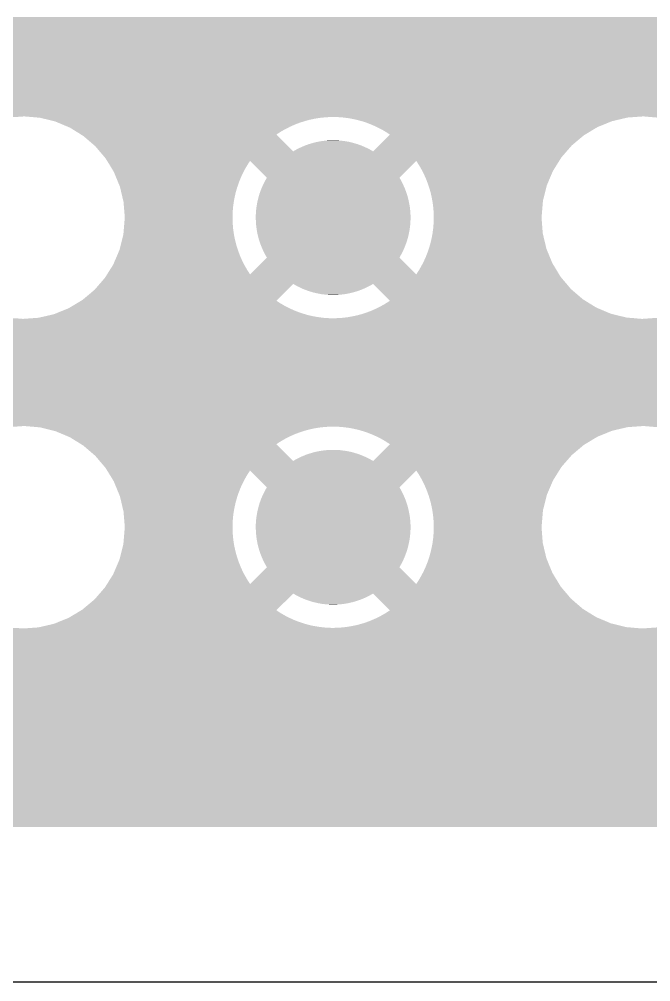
# Model space of a CAD drawing. Extents: x 295 to 953, y 10 to 290.
# Drawn here: x 723.48 to 736.95, y 71 to 91.53 of the extents above; entities that cross this region are included whole.
import ezdxf

# ---------------------------------------------------------------- set-up
doc = ezdxf.new("R2010")
doc.units = 0
doc.header["$LTSCALE"] = 5
doc.header["$MEASUREMENT"] = 0
doc.layers.add('GND1', color=7, linetype='CONTINUOUS')

msp = doc.modelspace()

# ---------------------------------------------------------------- linework, layer by layer
at = {"layer": 'GND1'}
msp.add_line((529.277, 71), (763.276, 71), dxfattribs=at)
for points in [[(524.78, 91.485), (524.78, 91.575), (756.065, 91.485), (756.076, 91.575)], [(524.78, 91.395), (524.78, 91.485), (756.059, 91.395), (756.065, 91.485)], [(524.78, 91.304), (524.78, 91.395), (756.059, 91.304), (756.059, 91.395)], [(524.78, 91.214), (524.78, 91.304), (756.063, 91.214), (756.059, 91.304)], [(524.78, 91.123), (524.78, 91.214), (756.073, 91.123), (756.063, 91.214)], [(524.78, 91.034), (524.78, 91.123), (756.089, 91.034), (756.073, 91.123)], [(524.78, 90.945), (524.78, 91.034), (756.109, 90.945), (756.089, 91.034)], [(524.78, 90.858), (524.78, 90.945), (756.135, 90.858), (756.109, 90.945)], [(524.78, 90.773), (524.78, 90.858), (756.165, 90.773), (756.135, 90.858)], [(524.78, 90.689), (524.78, 90.773), (756.201, 90.689), (756.165, 90.773)], [(524.78, 90.608), (524.78, 90.689), (756.241, 90.608), (756.201, 90.689)], [(524.78, 90.529), (524.78, 90.608), (756.286, 90.529), (756.241, 90.608)], [(524.78, 90.453), (524.78, 90.529), (756.335, 90.453), (756.286, 90.529)], [(524.78, 90.438), (524.78, 90.453), (756.346, 90.438), (756.335, 90.453)], [(524.78, 90.35), (524.78, 90.438), (759.974, 90.35), (759.974, 90.438)], [(524.78, 90.198), (524.78, 90.35), (756.843, 90.198), (756.996, 90.35)], [(641.571, 90.169), (641.235, 90.198), (756.815, 90.169), (756.843, 90.198)], [(641.899, 90.089), (641.571, 90.169), (756.734, 90.089), (756.815, 90.169)], [(641.945, 90.069), (641.899, 90.089), (756.715, 90.069), (756.734, 90.089)], [(642.065, 90.019), (641.945, 90.069), (756.79, 90.019), (756.715, 90.069)], [(642.174, 89.973), (642.065, 90.019), (756.868, 89.973), (756.79, 90.019)], [(642.21, 89.958), (642.174, 89.973), (756.898, 89.958), (756.868, 89.973)], [(642.252, 89.932), (642.21, 89.958), (756.949, 89.932), (756.898, 89.958)], [(642.311, 89.895), (642.252, 89.932), (757.032, 89.895), (756.949, 89.932)], [(642.362, 89.864), (642.311, 89.895), (757.117, 89.864), (757.032, 89.895)], [(642.405, 89.837), (642.362, 89.864), (757.204, 89.837), (757.117, 89.864)], [(642.44, 89.816), (642.405, 89.837), (757.292, 89.816), (757.204, 89.837)], [(642.466, 89.8), (642.44, 89.816), (757.382, 89.8), (757.292, 89.816)], [(642.484, 89.789), (642.466, 89.8), (757.472, 89.789), (757.382, 89.8)], [(642.494, 89.783), (642.484, 89.789), (757.562, 89.783), (757.472, 89.789)], [(642.495, 89.782), (642.494, 89.783), (757.653, 89.782), (757.562, 89.783)], [(642.497, 89.781), (642.495, 89.782), (759.974, 89.781), (759.974, 89.782)], [(642.711, 89.596), (642.497, 89.781), (759.974, 89.596), (759.974, 89.781)], [(679.339, 89.59), (679.249, 89.596), (759.974, 89.59), (759.974, 89.596)], [(679.429, 89.579), (679.339, 89.59), (759.974, 89.579), (759.974, 89.59)], [(679.519, 89.563), (679.429, 89.579), (759.974, 89.563), (759.974, 89.579)], [(679.607, 89.541), (679.519, 89.563), (759.974, 89.541), (759.974, 89.563)], [(679.694, 89.515), (679.607, 89.541), (759.974, 89.515), (759.974, 89.541)], [(679.779, 89.483), (679.694, 89.515), (759.974, 89.483), (759.974, 89.515)], [(679.836, 89.458), (679.779, 89.483), (759.974, 89.458), (759.974, 89.483)], [(710.534, 89.445), (710.379, 89.458), (723.404, 89.445), (723.587, 89.458)], [(723.742, 89.445), (723.587, 89.458), (736.612, 89.445), (736.795, 89.458)], [(723.768, 89.443), (723.742, 89.445), (730.08, 89.443), (730.186, 89.445)], [(723.856, 89.435), (723.768, 89.443), (729.974, 89.435), (730.08, 89.443)], [(723.923, 89.43), (723.856, 89.435), (729.927, 89.43), (729.974, 89.435)], [(723.952, 89.423), (723.923, 89.43), (729.868, 89.423), (729.927, 89.43)], [(724.025, 89.405), (723.952, 89.423), (729.763, 89.405), (729.868, 89.423)], [(724.119, 89.382), (724.025, 89.405), (729.659, 89.382), (729.763, 89.405)], [(724.234, 89.353), (724.119, 89.382), (729.557, 89.353), (729.659, 89.382)], [(724.251, 89.349), (724.234, 89.353), (729.544, 89.349), (729.557, 89.353)], [(724.32, 89.32), (724.251, 89.349), (729.455, 89.32), (729.544, 89.349)], [(724.411, 89.282), (724.32, 89.32), (729.356, 89.282), (729.455, 89.32)], [(730.293, 89.442), (730.186, 89.445), (736.569, 89.442), (736.612, 89.445)], [(730.394, 89.434), (730.293, 89.442), (736.458, 89.434), (736.569, 89.442)], [(730.399, 89.433), (730.394, 89.434), (736.456, 89.433), (736.458, 89.434)], [(730.505, 89.42), (730.399, 89.433), (736.398, 89.42), (736.456, 89.433)], [(730.609, 89.401), (730.505, 89.42), (736.317, 89.401), (736.398, 89.42)], [(730.713, 89.377), (730.609, 89.401), (736.213, 89.377), (736.317, 89.401)], [(730.782, 89.357), (730.713, 89.377), (736.129, 89.357), (736.213, 89.377)], [(730.816, 89.348), (730.782, 89.357), (736.106, 89.348), (736.129, 89.357)], [(730.916, 89.314), (730.816, 89.348), (736.021, 89.314), (736.106, 89.348)], [(731.015, 89.274), (730.916, 89.314), (735.924, 89.274), (736.021, 89.314)], [(737.081, 89.434), (736.795, 89.458), (743.062, 89.434), (743.399, 89.458)], [(724.514, 89.239), (724.411, 89.282), (729.259, 89.239), (729.356, 89.282)], [(724.562, 89.218), (724.514, 89.239), (729.219, 89.218), (729.259, 89.239)], [(724.607, 89.191), (724.562, 89.218), (729.164, 89.191), (729.219, 89.218)], [(724.692, 89.138), (724.607, 89.191), (729.071, 89.138), (729.164, 89.191)], [(724.785, 89.081), (724.692, 89.138), (728.981, 89.081), (729.071, 89.138)], [(731.112, 89.231), (731.015, 89.274), (735.816, 89.231), (735.924, 89.274)], [(731.112, 89.23), (731.112, 89.231), (735.816, 89.23), (735.816, 89.231)], [(731.207, 89.182), (731.112, 89.23), (735.735, 89.182), (735.816, 89.23)], [(731.299, 89.128), (731.207, 89.182), (735.646, 89.128), (735.735, 89.182)], [(731.388, 89.07), (731.299, 89.128), (735.55, 89.07), (735.646, 89.128)], [(724.801, 89.07), (724.785, 89.081), (728.966, 89.07), (728.981, 89.081)], [(724.849, 89.041), (724.801, 89.07), (728.995, 89.041), (728.966, 89.07)], [(725.105, 88.821), (724.849, 89.041), (729.215, 88.821), (728.995, 89.041)], [(729.754, 88.894), (729.77, 88.899), (730.602, 88.894), (730.582, 88.899)], [(729.77, 88.899), (729.845, 88.916), (730.582, 88.899), (730.511, 88.916)], [(729.845, 88.916), (729.861, 88.919), (730.511, 88.916), (730.49, 88.919)], [(729.861, 88.919), (729.938, 88.932), (730.49, 88.919), (730.419, 88.932)], [(729.938, 88.932), (729.954, 88.934), (730.419, 88.932), (730.397, 88.934)], [(729.954, 88.934), (730.032, 88.943), (730.397, 88.934), (730.326, 88.943)], [(730.032, 88.943), (730.046, 88.944), (730.326, 88.943), (730.301, 88.944)], [(730.046, 88.944), (730.129, 88.949), (730.301, 88.944), (730.233, 88.949)], [(730.129, 88.949), (730.14, 88.949), (730.233, 88.949), (730.14, 88.949)], [(731.158, 88.84), (731.375, 89.057), (735.269, 88.84), (735.527, 89.057)], [(731.375, 89.057), (731.388, 89.07), (735.527, 89.057), (735.55, 89.07)], [(725.197, 88.712), (725.105, 88.821), (729.324, 88.712), (729.215, 88.821)], [(725.305, 88.585), (725.197, 88.712), (735.047, 88.585), (735.157, 88.712)], [(729.324, 88.712), (729.34, 88.722), (731.03, 88.712), (731.014, 88.722)], [(729.34, 88.722), (729.406, 88.758), (731.014, 88.722), (730.949, 88.758)], [(729.406, 88.758), (729.422, 88.767), (730.949, 88.758), (730.932, 88.767)], [(729.422, 88.767), (729.49, 88.799), (730.932, 88.767), (730.865, 88.799)], [(729.49, 88.799), (729.506, 88.807), (730.865, 88.799), (730.847, 88.807)], [(729.506, 88.807), (729.576, 88.836), (730.847, 88.807), (730.779, 88.836)], [(729.576, 88.836), (729.592, 88.843), (730.779, 88.836), (730.761, 88.843)], [(729.592, 88.843), (729.664, 88.868), (730.761, 88.843), (730.691, 88.868)], [(729.664, 88.868), (729.681, 88.873), (730.691, 88.868), (730.672, 88.873)], [(729.681, 88.873), (729.754, 88.894), (730.672, 88.873), (730.602, 88.894)], [(731.03, 88.712), (731.158, 88.84), (735.157, 88.712), (735.269, 88.84)], [(725.323, 88.564), (725.305, 88.585), (735.033, 88.564), (735.047, 88.585)], [(725.356, 88.51), (725.323, 88.564), (735, 88.51), (735.033, 88.564)], [(725.411, 88.421), (725.356, 88.51), (728.348, 88.421), (728.405, 88.51)], [(728.764, 88.152), (728.405, 88.51), (731.591, 88.152), (731.949, 88.51)], [(732.012, 88.413), (731.949, 88.51), (734.939, 88.413), (735, 88.51)], [(725.467, 88.329), (725.411, 88.421), (728.294, 88.329), (728.348, 88.421)], [(725.499, 88.275), (725.467, 88.329), (728.267, 88.275), (728.294, 88.329)], [(732.065, 88.32), (732.012, 88.413), (734.881, 88.32), (734.939, 88.413)], [(732.075, 88.3), (732.065, 88.32), (734.868, 88.3), (734.881, 88.32)], [(732.113, 88.226), (732.075, 88.3), (734.836, 88.226), (734.868, 88.3)], [(725.516, 88.234), (725.499, 88.275), (728.245, 88.234), (728.267, 88.275)], [(725.556, 88.137), (725.516, 88.234), (728.201, 88.137), (728.245, 88.234)], [(725.597, 88.038), (725.556, 88.137), (728.162, 88.038), (728.201, 88.137)], [(728.718, 88.07), (728.736, 88.103), (731.636, 88.07), (731.619, 88.103)], [(728.736, 88.103), (728.764, 88.152), (731.619, 88.103), (731.591, 88.152)], [(732.157, 88.128), (732.113, 88.226), (734.794, 88.128), (734.836, 88.226)], [(732.195, 88.029), (732.157, 88.128), (734.752, 88.029), (734.794, 88.128)], [(725.628, 87.963), (725.597, 88.038), (728.137, 87.963), (728.162, 88.038)], [(725.634, 87.937), (725.628, 87.963), (728.128, 87.937), (728.137, 87.963)], [(725.659, 87.835), (725.634, 87.937), (728.099, 87.835), (728.128, 87.937)], [(728.621, 87.848), (728.64, 87.901), (731.734, 87.848), (731.714, 87.901)], [(728.64, 87.901), (728.655, 87.936), (731.714, 87.901), (731.7, 87.936)], [(728.655, 87.936), (728.676, 87.987), (731.7, 87.936), (731.677, 87.987)], [(728.676, 87.987), (728.693, 88.021), (731.677, 87.987), (731.662, 88.021)], [(728.693, 88.021), (728.718, 88.07), (731.662, 88.021), (731.636, 88.07)], [(732.209, 87.989), (732.195, 88.029), (734.735, 87.989), (734.752, 88.029)], [(732.229, 87.928), (732.209, 87.989), (734.72, 87.928), (734.735, 87.989)], [(732.258, 87.826), (732.229, 87.928), (734.694, 87.826), (734.72, 87.928)], [(725.683, 87.731), (725.659, 87.835), (728.075, 87.731), (728.099, 87.835)], [(725.706, 87.635), (725.683, 87.731), (728.058, 87.635), (728.075, 87.731)], [(728.56, 87.632), (728.569, 87.669), (731.793, 87.632), (731.786, 87.669)], [(728.569, 87.669), (728.582, 87.723), (731.786, 87.669), (731.772, 87.723)], [(728.582, 87.723), (728.592, 87.759), (731.772, 87.723), (731.763, 87.759)], [(728.592, 87.759), (728.608, 87.813), (731.763, 87.759), (731.745, 87.813)], [(728.608, 87.813), (728.621, 87.848), (731.745, 87.813), (731.734, 87.848)], [(732.281, 87.722), (732.258, 87.826), (734.668, 87.722), (734.694, 87.826)], [(732.292, 87.662), (732.281, 87.722), (734.652, 87.662), (734.668, 87.722)], [(725.707, 87.626), (725.706, 87.635), (728.056, 87.626), (728.058, 87.635)], [(725.715, 87.521), (725.707, 87.626), (728.042, 87.521), (728.056, 87.626)], [(725.724, 87.414), (725.715, 87.521), (728.034, 87.414), (728.042, 87.521)], [(728.533, 87.448), (728.537, 87.485), (731.821, 87.448), (731.818, 87.485)], [(728.537, 87.485), (728.544, 87.541), (731.818, 87.485), (731.81, 87.541)], [(728.544, 87.541), (728.551, 87.578), (731.81, 87.541), (731.804, 87.578)], [(728.551, 87.578), (728.56, 87.632), (731.804, 87.578), (731.793, 87.632)], [(732.3, 87.617), (732.292, 87.662), (734.649, 87.617), (734.652, 87.662)], [(732.313, 87.511), (732.3, 87.617), (734.64, 87.511), (734.649, 87.617)], [(732.321, 87.405), (732.313, 87.511), (734.631, 87.405), (734.64, 87.511)], [(725.733, 87.299), (725.724, 87.414), (728.031, 87.299), (728.034, 87.414)], [(725.724, 87.192), (725.733, 87.299), (728.034, 87.192), (728.031, 87.299)], [(728.526, 87.299), (728.527, 87.355), (731.828, 87.299), (731.827, 87.355)], [(728.528, 87.243), (728.526, 87.299), (731.827, 87.243), (731.828, 87.299)], [(728.527, 87.355), (728.529, 87.392), (731.827, 87.355), (731.826, 87.392)], [(728.529, 87.392), (728.533, 87.448), (731.826, 87.392), (731.821, 87.448)], [(732.32, 87.183), (732.323, 87.299), (734.631, 87.183), (734.622, 87.299)], [(732.323, 87.299), (732.321, 87.405), (734.622, 87.299), (734.631, 87.405)], [(725.706, 86.98), (725.715, 87.086), (728.055, 86.98), (728.041, 87.086)], [(725.715, 87.086), (725.724, 87.192), (728.041, 87.086), (728.034, 87.192)], [(728.529, 87.205), (728.528, 87.243), (731.825, 87.205), (731.827, 87.243)], [(728.534, 87.15), (728.529, 87.205), (731.821, 87.15), (731.825, 87.205)], [(728.537, 87.112), (728.534, 87.15), (731.817, 87.112), (731.821, 87.15)], [(728.545, 87.057), (728.537, 87.112), (731.81, 87.057), (731.817, 87.112)], [(728.55, 87.02), (728.545, 87.057), (731.804, 87.02), (731.81, 87.057)], [(732.298, 86.971), (732.312, 87.077), (734.647, 86.971), (734.639, 87.077)], [(732.312, 87.077), (732.32, 87.183), (734.639, 87.077), (734.631, 87.183)], [(725.661, 86.772), (725.687, 86.876), (728.097, 86.772), (728.073, 86.876)], [(725.687, 86.876), (725.702, 86.935), (728.073, 86.876), (728.062, 86.935)], [(725.702, 86.935), (725.706, 86.98), (728.062, 86.935), (728.055, 86.98)], [(728.561, 86.965), (728.55, 87.02), (731.794, 86.965), (731.804, 87.02)], [(728.568, 86.928), (728.561, 86.965), (731.785, 86.928), (731.794, 86.965)], [(728.582, 86.874), (728.568, 86.928), (731.773, 86.874), (731.785, 86.928)], [(728.592, 86.838), (728.582, 86.874), (731.762, 86.838), (731.773, 86.874)], [(732.255, 86.763), (732.279, 86.866), (734.696, 86.763), (734.671, 86.866)], [(732.279, 86.866), (732.297, 86.962), (734.671, 86.866), (734.648, 86.962)], [(732.297, 86.962), (732.298, 86.971), (734.648, 86.962), (734.647, 86.971)], [(725.619, 86.608), (725.635, 86.669), (728.146, 86.608), (728.125, 86.669)], [(725.635, 86.669), (725.661, 86.772), (728.125, 86.669), (728.097, 86.772)], [(728.609, 86.784), (728.592, 86.838), (731.746, 86.784), (731.762, 86.838)], [(728.62, 86.749), (728.609, 86.784), (731.733, 86.749), (731.746, 86.784)], [(728.641, 86.697), (728.62, 86.749), (731.714, 86.697), (731.733, 86.749)], [(728.654, 86.662), (728.641, 86.697), (731.7, 86.662), (731.714, 86.697)], [(728.677, 86.611), (728.654, 86.662), (731.678, 86.611), (731.7, 86.662)], [(732.217, 86.634), (732.226, 86.66), (734.727, 86.634), (734.72, 86.66)], [(732.226, 86.66), (732.255, 86.763), (734.72, 86.66), (734.696, 86.763)], [(725.518, 86.372), (725.56, 86.469), (728.241, 86.372), (728.198, 86.469)], [(725.56, 86.469), (725.602, 86.568), (728.198, 86.469), (728.159, 86.568)], [(725.602, 86.568), (725.619, 86.608), (728.159, 86.568), (728.146, 86.608)], [(728.405, 86.087), (728.764, 86.445), (731.949, 86.087), (731.591, 86.445)], [(728.692, 86.577), (728.677, 86.611), (731.661, 86.577), (731.678, 86.611)], [(728.718, 86.527), (728.692, 86.577), (731.637, 86.527), (731.661, 86.577)], [(728.736, 86.494), (728.718, 86.527), (731.618, 86.494), (731.637, 86.527)], [(728.764, 86.446), (728.736, 86.494), (731.591, 86.446), (731.618, 86.494)], [(728.764, 86.445), (728.764, 86.446), (731.591, 86.445), (731.591, 86.446)], [(732.109, 86.363), (732.153, 86.46), (734.838, 86.363), (734.798, 86.46)], [(732.153, 86.46), (732.192, 86.559), (734.798, 86.46), (734.757, 86.559)], [(732.192, 86.559), (732.217, 86.634), (734.757, 86.559), (734.727, 86.634)], [(725.416, 86.185), (725.474, 86.277), (728.343, 86.185), (728.29, 86.277)], [(725.474, 86.277), (725.487, 86.298), (728.29, 86.277), (728.279, 86.298)], [(725.487, 86.298), (725.518, 86.372), (728.279, 86.298), (728.241, 86.372)], [(732.007, 86.177), (732.06, 86.269), (734.944, 86.177), (734.888, 86.269)], [(732.06, 86.269), (732.088, 86.322), (734.888, 86.269), (734.855, 86.322)], [(732.088, 86.322), (732.109, 86.363), (734.855, 86.322), (734.838, 86.363)], [(725.307, 86.012), (725.321, 86.034), (735.049, 86.012), (735.031, 86.034)], [(725.321, 86.034), (725.355, 86.087), (735.031, 86.034), (734.998, 86.087)], [(725.355, 86.087), (725.416, 86.185), (728.405, 86.087), (728.343, 86.185)], [(731.949, 86.087), (732.007, 86.177), (734.998, 86.087), (734.944, 86.177)], [(725.086, 85.757), (725.197, 85.885), (729.196, 85.757), (729.324, 85.885)], [(725.197, 85.885), (725.307, 86.012), (735.157, 85.885), (735.049, 86.012)], [(729.341, 85.876), (729.324, 85.885), (731.014, 85.876), (731.03, 85.885)], [(729.405, 85.839), (729.341, 85.876), (730.948, 85.839), (731.014, 85.876)], [(729.423, 85.831), (729.405, 85.839), (730.933, 85.831), (730.948, 85.839)], [(729.489, 85.798), (729.423, 85.831), (730.864, 85.798), (730.933, 85.831)], [(731.139, 85.776), (731.03, 85.885), (735.249, 85.776), (735.157, 85.885)], [(724.827, 85.541), (725.086, 85.757), (728.979, 85.541), (729.196, 85.757)], [(729.507, 85.79), (729.489, 85.798), (730.848, 85.79), (730.864, 85.798)], [(729.575, 85.761), (729.507, 85.79), (730.778, 85.761), (730.848, 85.79)], [(729.594, 85.755), (729.575, 85.761), (730.762, 85.755), (730.778, 85.761)], [(729.663, 85.73), (729.594, 85.755), (730.69, 85.73), (730.762, 85.755)], [(729.682, 85.724), (729.663, 85.73), (730.674, 85.724), (730.69, 85.73)], [(729.752, 85.703), (729.682, 85.724), (730.6, 85.703), (730.674, 85.724)], [(729.772, 85.699), (729.752, 85.703), (730.584, 85.699), (730.6, 85.703)], [(729.843, 85.682), (729.772, 85.699), (730.509, 85.682), (730.584, 85.699)], [(729.864, 85.678), (729.843, 85.682), (730.493, 85.678), (730.509, 85.682)], [(729.935, 85.665), (729.864, 85.678), (730.416, 85.665), (730.493, 85.678)], [(729.957, 85.663), (729.935, 85.665), (730.401, 85.663), (730.416, 85.665)], [(730.028, 85.654), (729.957, 85.663), (730.322, 85.654), (730.401, 85.663)], [(730.053, 85.653), (730.028, 85.654), (730.308, 85.653), (730.322, 85.654)], [(730.121, 85.649), (730.053, 85.653), (730.225, 85.649), (730.308, 85.653)], [(730.215, 85.648), (730.121, 85.649), (730.215, 85.648), (730.225, 85.649)], [(731.359, 85.556), (731.139, 85.776), (735.505, 85.556), (735.249, 85.776)], [(724.538, 85.367), (724.619, 85.416), (729.242, 85.367), (729.147, 85.416)], [(724.619, 85.416), (724.708, 85.469), (729.147, 85.416), (729.055, 85.469)], [(724.708, 85.469), (724.804, 85.527), (729.055, 85.469), (728.966, 85.527)], [(724.804, 85.527), (724.827, 85.541), (728.966, 85.527), (728.979, 85.541)], [(731.135, 85.379), (731.191, 85.407), (735.792, 85.379), (735.747, 85.407)], [(731.191, 85.407), (731.283, 85.459), (735.747, 85.407), (735.662, 85.459)], [(731.283, 85.459), (731.373, 85.516), (735.662, 85.459), (735.57, 85.516)], [(731.388, 85.527), (731.359, 85.556), (735.553, 85.527), (735.505, 85.556)], [(731.373, 85.516), (731.388, 85.527), (735.57, 85.516), (735.553, 85.527)], [(724.038, 85.196), (724.141, 85.22), (729.745, 85.196), (729.641, 85.22)], [(724.141, 85.22), (724.225, 85.24), (729.641, 85.22), (729.573, 85.24)], [(724.225, 85.24), (724.249, 85.25), (729.573, 85.24), (729.539, 85.25)], [(724.249, 85.25), (724.333, 85.284), (729.539, 85.25), (729.438, 85.284)], [(724.333, 85.284), (724.43, 85.323), (729.438, 85.284), (729.339, 85.323)], [(724.43, 85.323), (724.538, 85.367), (729.339, 85.323), (729.242, 85.367)], [(730.591, 85.193), (730.695, 85.216), (736.33, 85.193), (736.235, 85.216)], [(730.695, 85.216), (730.798, 85.244), (736.235, 85.216), (736.12, 85.244)], [(730.798, 85.244), (730.81, 85.248), (736.12, 85.244), (736.104, 85.248)], [(730.81, 85.248), (730.899, 85.277), (736.104, 85.248), (736.034, 85.277)], [(730.899, 85.277), (730.998, 85.316), (736.034, 85.277), (735.943, 85.316)], [(730.998, 85.316), (731.096, 85.359), (735.943, 85.316), (735.84, 85.359)], [(731.096, 85.359), (731.135, 85.379), (735.84, 85.359), (735.792, 85.379)], [(607.201, 84.971), (607.282, 85.011), (759.974, 84.971), (759.974, 85.011)], [(607.282, 85.011), (607.361, 85.056), (759.974, 85.011), (759.974, 85.056)], [(607.361, 85.056), (607.437, 85.106), (759.974, 85.056), (759.974, 85.106)], [(607.452, 85.116), (607.43, 85.139), (759.974, 85.116), (759.974, 85.139)], [(607.437, 85.106), (607.452, 85.116), (759.974, 85.106), (759.974, 85.116)], [(710.352, 85.139), (710.535, 85.152), (723.56, 85.139), (723.404, 85.152)], [(723.56, 85.139), (723.743, 85.152), (736.768, 85.139), (736.612, 85.152)], [(723.743, 85.152), (723.786, 85.155), (730.168, 85.152), (730.061, 85.155)], [(723.786, 85.155), (723.896, 85.163), (730.061, 85.155), (729.96, 85.163)], [(723.896, 85.163), (723.898, 85.164), (729.96, 85.163), (729.955, 85.164)], [(723.898, 85.164), (723.957, 85.178), (729.955, 85.164), (729.85, 85.178)], [(723.957, 85.178), (724.038, 85.196), (729.85, 85.178), (729.745, 85.196)], [(730.168, 85.152), (730.274, 85.155), (736.612, 85.152), (736.586, 85.155)], [(730.274, 85.155), (730.381, 85.162), (736.586, 85.155), (736.498, 85.162)], [(730.381, 85.162), (730.428, 85.168), (736.498, 85.162), (736.431, 85.168)], [(730.428, 85.168), (730.486, 85.175), (736.431, 85.168), (736.403, 85.175)], [(730.486, 85.175), (730.591, 85.193), (736.403, 85.175), (736.33, 85.193)], [(736.768, 85.139), (737.104, 85.163), (743.372, 85.139), (743.085, 85.163)], [(563.592, 84.719), (563.702, 84.829), (759.974, 84.719), (759.974, 84.829)], [(606.586, 84.829), (606.677, 84.834), (759.974, 84.829), (759.974, 84.834)], [(606.677, 84.834), (606.767, 84.844), (759.974, 84.834), (759.974, 84.844)], [(606.767, 84.844), (606.857, 84.859), (759.974, 84.844), (759.974, 84.859)], [(606.857, 84.859), (606.945, 84.88), (759.974, 84.859), (759.974, 84.88)], [(606.945, 84.88), (607.032, 84.905), (759.974, 84.88), (759.974, 84.905)], [(607.032, 84.905), (607.118, 84.936), (759.974, 84.905), (759.974, 84.936)], [(607.118, 84.936), (607.201, 84.971), (759.974, 84.936), (759.974, 84.971)], [(549.472, 84.608), (549.342, 84.719), (759.974, 84.608), (759.974, 84.719)], [(549.678, 84.365), (549.472, 84.608), (759.974, 84.365), (759.974, 84.608)], [(564.962, 84.29), (564.919, 84.365), (759.974, 84.29), (759.974, 84.365)], [(565.016, 84.189), (564.962, 84.29), (759.974, 84.189), (759.974, 84.29)], [(565.064, 84.085), (565.016, 84.189), (759.974, 84.085), (759.974, 84.189)], [(565.108, 83.98), (565.064, 84.085), (759.974, 83.98), (759.974, 84.085)], [(565.147, 83.872), (565.108, 83.98), (759.974, 83.872), (759.974, 83.98)], [(565.181, 83.763), (565.147, 83.872), (759.974, 83.763), (759.974, 83.872)], [(565.21, 83.652), (565.181, 83.763), (759.974, 83.652), (759.974, 83.763)], [(565.233, 83.54), (565.21, 83.652), (759.974, 83.54), (759.974, 83.652)], [(565.252, 83.427), (565.233, 83.54), (759.974, 83.427), (759.974, 83.54)], [(565.265, 83.314), (565.252, 83.427), (759.974, 83.314), (759.974, 83.427)], [(565.273, 83.2), (565.265, 83.314), (759.974, 83.2), (759.974, 83.314)], [(565.275, 83.085), (565.273, 83.2), (759.974, 83.085), (759.974, 83.2)], [(565.267, 82.885), (565.274, 82.999), (759.974, 82.885), (759.974, 82.999)], [(565.274, 82.999), (565.275, 83.085), (759.974, 82.999), (759.974, 83.085)], [(565.264, 82.854), (565.267, 82.885), (759.974, 82.854), (759.974, 82.885)], [(710.534, 82.841), (710.379, 82.854), (723.404, 82.841), (723.587, 82.854)], [(723.742, 82.841), (723.587, 82.854), (736.612, 82.841), (736.795, 82.854)], [(723.768, 82.839), (723.742, 82.841), (730.08, 82.839), (730.186, 82.841)], [(723.856, 82.831), (723.768, 82.839), (729.974, 82.831), (730.08, 82.839)], [(723.923, 82.826), (723.856, 82.831), (729.927, 82.826), (729.974, 82.831)], [(723.952, 82.819), (723.923, 82.826), (729.868, 82.819), (729.927, 82.826)], [(724.025, 82.801), (723.952, 82.819), (729.763, 82.801), (729.868, 82.819)], [(724.119, 82.778), (724.025, 82.801), (729.659, 82.778), (729.763, 82.801)], [(724.234, 82.749), (724.119, 82.778), (729.557, 82.749), (729.659, 82.778)], [(724.251, 82.745), (724.234, 82.749), (729.544, 82.745), (729.557, 82.749)], [(724.32, 82.716), (724.251, 82.745), (729.455, 82.716), (729.544, 82.745)], [(730.293, 82.838), (730.186, 82.841), (736.569, 82.838), (736.612, 82.841)], [(730.394, 82.83), (730.293, 82.838), (736.458, 82.83), (736.569, 82.838)], [(730.399, 82.829), (730.394, 82.83), (736.456, 82.829), (736.458, 82.83)], [(730.505, 82.816), (730.399, 82.829), (736.398, 82.816), (736.456, 82.829)], [(730.609, 82.797), (730.505, 82.816), (736.317, 82.797), (736.398, 82.816)], [(730.713, 82.773), (730.609, 82.797), (736.213, 82.773), (736.317, 82.797)], [(730.782, 82.753), (730.713, 82.773), (736.129, 82.753), (736.213, 82.773)], [(730.816, 82.744), (730.782, 82.753), (736.106, 82.744), (736.129, 82.753)], [(730.916, 82.71), (730.816, 82.744), (736.021, 82.71), (736.106, 82.744)], [(737.081, 82.83), (736.795, 82.854), (743.062, 82.83), (743.399, 82.854)], [(724.411, 82.678), (724.32, 82.716), (729.356, 82.678), (729.455, 82.716)], [(724.514, 82.635), (724.411, 82.678), (729.259, 82.635), (729.356, 82.678)], [(724.562, 82.614), (724.514, 82.635), (729.219, 82.614), (729.259, 82.635)], [(724.607, 82.587), (724.562, 82.614), (729.164, 82.587), (729.219, 82.614)], [(724.692, 82.534), (724.607, 82.587), (729.071, 82.534), (729.164, 82.587)], [(724.785, 82.477), (724.692, 82.534), (728.981, 82.477), (729.071, 82.534)], [(731.015, 82.67), (730.916, 82.71), (735.924, 82.67), (736.021, 82.71)], [(731.112, 82.627), (731.015, 82.67), (735.816, 82.627), (735.924, 82.67)], [(731.112, 82.626), (731.112, 82.627), (735.816, 82.626), (735.816, 82.627)], [(731.207, 82.578), (731.112, 82.626), (735.735, 82.578), (735.816, 82.626)], [(731.299, 82.524), (731.207, 82.578), (735.646, 82.524), (735.735, 82.578)], [(724.801, 82.466), (724.785, 82.477), (728.966, 82.466), (728.981, 82.477)], [(724.849, 82.437), (724.801, 82.466), (728.995, 82.437), (728.966, 82.466)], [(725.105, 82.217), (724.849, 82.437), (729.215, 82.217), (728.995, 82.437)], [(729.861, 82.315), (729.938, 82.328), (730.49, 82.315), (730.419, 82.328)], [(729.938, 82.328), (729.954, 82.33), (730.419, 82.328), (730.397, 82.33)], [(729.954, 82.33), (730.032, 82.339), (730.397, 82.33), (730.326, 82.339)], [(730.032, 82.339), (730.046, 82.34), (730.326, 82.339), (730.301, 82.34)], [(730.046, 82.34), (730.129, 82.345), (730.301, 82.34), (730.233, 82.345)], [(730.129, 82.345), (730.14, 82.345), (730.233, 82.345), (730.14, 82.345)], [(731.158, 82.236), (731.375, 82.453), (735.269, 82.236), (735.527, 82.453)], [(731.388, 82.466), (731.299, 82.524), (735.55, 82.466), (735.646, 82.524)], [(731.375, 82.453), (731.388, 82.466), (735.527, 82.453), (735.55, 82.466)], [(725.197, 82.108), (725.105, 82.217), (729.324, 82.108), (729.215, 82.217)], [(729.34, 82.118), (729.406, 82.154), (731.014, 82.118), (730.949, 82.154)], [(729.406, 82.154), (729.422, 82.163), (730.949, 82.154), (730.932, 82.163)], [(729.422, 82.163), (729.49, 82.195), (730.932, 82.163), (730.865, 82.195)], [(729.49, 82.195), (729.506, 82.203), (730.865, 82.195), (730.847, 82.203)], [(729.506, 82.203), (729.576, 82.232), (730.847, 82.203), (730.779, 82.232)], [(729.576, 82.232), (729.592, 82.239), (730.779, 82.232), (730.761, 82.239)], [(729.592, 82.239), (729.664, 82.264), (730.761, 82.239), (730.691, 82.264)], [(729.664, 82.264), (729.681, 82.269), (730.691, 82.264), (730.672, 82.269)], [(729.681, 82.269), (729.754, 82.29), (730.672, 82.269), (730.602, 82.29)], [(729.754, 82.29), (729.77, 82.295), (730.602, 82.29), (730.582, 82.295)], [(729.77, 82.295), (729.845, 82.312), (730.582, 82.295), (730.511, 82.312)], [(729.845, 82.312), (729.861, 82.315), (730.511, 82.312), (730.49, 82.315)], [(731.03, 82.108), (731.158, 82.236), (735.157, 82.108), (735.269, 82.236)], [(725.305, 81.981), (725.197, 82.108), (735.047, 81.981), (735.157, 82.108)], [(725.323, 81.96), (725.305, 81.981), (735.033, 81.96), (735.047, 81.981)], [(725.356, 81.906), (725.323, 81.96), (735, 81.906), (735.033, 81.96)], [(729.324, 82.108), (729.34, 82.118), (731.03, 82.108), (731.014, 82.118)], [(725.411, 81.817), (725.356, 81.906), (728.348, 81.817), (728.405, 81.906)], [(725.467, 81.725), (725.411, 81.817), (728.294, 81.725), (728.348, 81.817)], [(725.499, 81.671), (725.467, 81.725), (728.267, 81.671), (728.294, 81.725)], [(728.764, 81.548), (728.405, 81.906), (731.591, 81.548), (731.949, 81.906)], [(732.012, 81.809), (731.949, 81.906), (734.939, 81.809), (735, 81.906)], [(732.065, 81.716), (732.012, 81.809), (734.881, 81.716), (734.939, 81.809)], [(732.075, 81.696), (732.065, 81.716), (734.868, 81.696), (734.881, 81.716)], [(725.516, 81.63), (725.499, 81.671), (728.245, 81.63), (728.267, 81.671)], [(725.556, 81.533), (725.516, 81.63), (728.201, 81.533), (728.245, 81.63)], [(725.597, 81.434), (725.556, 81.533), (728.162, 81.434), (728.201, 81.533)], [(728.736, 81.499), (728.764, 81.548), (731.619, 81.499), (731.591, 81.548)], [(732.113, 81.622), (732.075, 81.696), (734.836, 81.622), (734.868, 81.696)], [(732.157, 81.524), (732.113, 81.622), (734.794, 81.524), (734.836, 81.622)], [(732.195, 81.425), (732.157, 81.524), (734.752, 81.425), (734.794, 81.524)], [(725.628, 81.359), (725.597, 81.434), (728.137, 81.359), (728.162, 81.434)], [(725.634, 81.333), (725.628, 81.359), (728.128, 81.333), (728.137, 81.359)], [(725.659, 81.231), (725.634, 81.333), (728.099, 81.231), (728.128, 81.333)], [(728.64, 81.297), (728.655, 81.332), (731.714, 81.297), (731.7, 81.332)], [(728.655, 81.332), (728.676, 81.383), (731.7, 81.332), (731.677, 81.383)], [(728.676, 81.383), (728.693, 81.417), (731.677, 81.383), (731.662, 81.417)], [(728.693, 81.417), (728.718, 81.466), (731.662, 81.417), (731.636, 81.466)], [(728.718, 81.466), (728.736, 81.499), (731.636, 81.466), (731.619, 81.499)], [(732.209, 81.385), (732.195, 81.425), (734.735, 81.385), (734.752, 81.425)], [(732.229, 81.324), (732.209, 81.385), (734.72, 81.324), (734.735, 81.385)], [(732.258, 81.222), (732.229, 81.324), (734.694, 81.222), (734.72, 81.324)], [(725.683, 81.127), (725.659, 81.231), (728.075, 81.127), (728.099, 81.231)], [(725.706, 81.031), (725.683, 81.127), (728.058, 81.031), (728.075, 81.127)], [(728.569, 81.065), (728.582, 81.119), (731.786, 81.065), (731.772, 81.119)], [(728.582, 81.119), (728.592, 81.155), (731.772, 81.119), (731.763, 81.155)], [(728.592, 81.155), (728.608, 81.209), (731.763, 81.155), (731.745, 81.209)], [(728.608, 81.209), (728.621, 81.244), (731.745, 81.209), (731.734, 81.244)], [(728.621, 81.244), (728.64, 81.297), (731.734, 81.244), (731.714, 81.297)], [(732.281, 81.118), (732.258, 81.222), (734.668, 81.118), (734.694, 81.222)], [(732.292, 81.058), (732.281, 81.118), (734.652, 81.058), (734.668, 81.118)], [(725.707, 81.022), (725.706, 81.031), (728.056, 81.022), (728.058, 81.031)], [(725.715, 80.917), (725.707, 81.022), (728.042, 80.917), (728.056, 81.022)], [(725.724, 80.81), (725.715, 80.917), (728.034, 80.81), (728.042, 80.917)], [(728.537, 80.881), (728.544, 80.937), (731.818, 80.881), (731.81, 80.937)], [(728.544, 80.937), (728.551, 80.974), (731.81, 80.937), (731.804, 80.974)], [(728.551, 80.974), (728.56, 81.028), (731.804, 80.974), (731.793, 81.028)], [(728.56, 81.028), (728.569, 81.065), (731.793, 81.028), (731.786, 81.065)], [(732.3, 81.013), (732.292, 81.058), (734.649, 81.013), (734.652, 81.058)], [(732.313, 80.907), (732.3, 81.013), (734.64, 80.907), (734.649, 81.013)], [(732.321, 80.801), (732.313, 80.907), (734.631, 80.801), (734.64, 80.907)], [(725.733, 80.695), (725.724, 80.81), (728.031, 80.695), (728.034, 80.81)], [(725.724, 80.588), (725.733, 80.695), (728.034, 80.588), (728.031, 80.695)], [(728.526, 80.695), (728.527, 80.751), (731.828, 80.695), (731.827, 80.751)], [(728.528, 80.639), (728.526, 80.695), (731.827, 80.639), (731.828, 80.695)], [(728.527, 80.751), (728.529, 80.788), (731.827, 80.751), (731.826, 80.788)], [(728.529, 80.788), (728.533, 80.844), (731.826, 80.788), (731.821, 80.844)], [(728.533, 80.844), (728.537, 80.881), (731.821, 80.844), (731.818, 80.881)], [(732.32, 80.579), (732.323, 80.695), (734.631, 80.579), (734.622, 80.695)], [(732.323, 80.695), (732.321, 80.801), (734.622, 80.695), (734.631, 80.801)], [(725.706, 80.376), (725.715, 80.482), (728.055, 80.376), (728.041, 80.482)], [(725.715, 80.482), (725.724, 80.588), (728.041, 80.482), (728.034, 80.588)], [(728.529, 80.601), (728.528, 80.639), (731.825, 80.601), (731.827, 80.639)], [(728.534, 80.546), (728.529, 80.601), (731.821, 80.546), (731.825, 80.601)], [(728.537, 80.508), (728.534, 80.546), (731.817, 80.508), (731.821, 80.546)], [(728.545, 80.453), (728.537, 80.508), (731.81, 80.453), (731.817, 80.508)], [(732.312, 80.473), (732.32, 80.579), (734.639, 80.473), (734.631, 80.579)], [(725.687, 80.272), (725.702, 80.331), (728.073, 80.272), (728.062, 80.331)], [(725.702, 80.331), (725.706, 80.376), (728.062, 80.331), (728.055, 80.376)], [(728.55, 80.416), (728.545, 80.453), (731.804, 80.416), (731.81, 80.453)], [(728.561, 80.361), (728.55, 80.416), (731.794, 80.361), (731.804, 80.416)], [(728.568, 80.324), (728.561, 80.361), (731.785, 80.324), (731.794, 80.361)], [(728.582, 80.27), (728.568, 80.324), (731.773, 80.27), (731.785, 80.324)], [(732.279, 80.262), (732.297, 80.358), (734.671, 80.262), (734.648, 80.358)], [(732.297, 80.358), (732.298, 80.367), (734.648, 80.358), (734.647, 80.367)], [(732.298, 80.367), (732.312, 80.473), (734.647, 80.367), (734.639, 80.473)], [(725.635, 80.065), (725.661, 80.168), (728.125, 80.065), (728.097, 80.168)], [(725.661, 80.168), (725.687, 80.272), (728.097, 80.168), (728.073, 80.272)], [(728.592, 80.234), (728.582, 80.27), (731.762, 80.234), (731.773, 80.27)], [(728.609, 80.18), (728.592, 80.234), (731.746, 80.18), (731.762, 80.234)], [(728.62, 80.145), (728.609, 80.18), (731.733, 80.145), (731.746, 80.18)], [(728.641, 80.093), (728.62, 80.145), (731.714, 80.093), (731.733, 80.145)], [(728.654, 80.058), (728.641, 80.093), (731.7, 80.058), (731.714, 80.093)], [(732.226, 80.056), (732.255, 80.159), (734.72, 80.056), (734.696, 80.159)], [(732.255, 80.159), (732.279, 80.262), (734.696, 80.159), (734.671, 80.262)], [(725.518, 79.768), (725.56, 79.865), (728.241, 79.768), (728.198, 79.865)], [(725.56, 79.865), (725.602, 79.964), (728.198, 79.865), (728.159, 79.964)], [(725.602, 79.964), (725.619, 80.004), (728.159, 79.964), (728.146, 80.004)], [(725.619, 80.004), (725.635, 80.065), (728.146, 80.004), (728.125, 80.065)], [(728.677, 80.007), (728.654, 80.058), (731.678, 80.007), (731.7, 80.058)], [(728.692, 79.973), (728.677, 80.007), (731.661, 79.973), (731.678, 80.007)], [(728.718, 79.923), (728.692, 79.973), (731.637, 79.923), (731.661, 79.973)], [(728.736, 79.89), (728.718, 79.923), (731.618, 79.89), (731.637, 79.923)], [(728.764, 79.842), (728.736, 79.89), (731.591, 79.842), (731.618, 79.89)], [(732.153, 79.856), (732.192, 79.955), (734.798, 79.856), (734.757, 79.955)], [(732.192, 79.955), (732.217, 80.03), (734.757, 79.955), (734.727, 80.03)], [(732.217, 80.03), (732.226, 80.056), (734.727, 80.03), (734.72, 80.056)], [(725.416, 79.581), (725.474, 79.673), (728.343, 79.581), (728.29, 79.673)], [(725.474, 79.673), (725.487, 79.694), (728.29, 79.673), (728.279, 79.694)], [(725.487, 79.694), (725.518, 79.768), (728.279, 79.694), (728.241, 79.768)], [(728.405, 79.483), (728.764, 79.841), (731.949, 79.483), (731.591, 79.841)], [(728.764, 79.841), (728.764, 79.842), (731.591, 79.841), (731.591, 79.842)], [(732.007, 79.573), (732.06, 79.665), (734.944, 79.573), (734.888, 79.665)], [(732.06, 79.665), (732.088, 79.718), (734.888, 79.665), (734.855, 79.718)], [(732.088, 79.718), (732.109, 79.759), (734.855, 79.718), (734.838, 79.759)], [(732.109, 79.759), (732.153, 79.856), (734.838, 79.759), (734.798, 79.856)], [(725.321, 79.43), (725.355, 79.483), (735.031, 79.43), (734.998, 79.483)], [(725.355, 79.483), (725.416, 79.581), (728.405, 79.483), (728.343, 79.581)], [(731.949, 79.483), (732.007, 79.573), (734.998, 79.483), (734.944, 79.573)], [(725.086, 79.153), (725.197, 79.281), (729.196, 79.153), (729.324, 79.281)], [(725.197, 79.281), (725.307, 79.408), (735.157, 79.281), (735.049, 79.408)], [(725.307, 79.408), (725.321, 79.43), (735.049, 79.408), (735.031, 79.43)], [(729.341, 79.272), (729.324, 79.281), (731.014, 79.272), (731.03, 79.281)], [(729.405, 79.235), (729.341, 79.272), (730.948, 79.235), (731.014, 79.272)], [(731.139, 79.172), (731.03, 79.281), (735.249, 79.172), (735.157, 79.281)], [(724.827, 78.937), (725.086, 79.153), (728.979, 78.937), (729.196, 79.153)], [(729.423, 79.227), (729.405, 79.235), (730.933, 79.227), (730.948, 79.235)], [(729.489, 79.194), (729.423, 79.227), (730.864, 79.194), (730.933, 79.227)], [(729.507, 79.186), (729.489, 79.194), (730.848, 79.186), (730.864, 79.194)], [(729.575, 79.157), (729.507, 79.186), (730.778, 79.157), (730.848, 79.186)], [(729.594, 79.151), (729.575, 79.157), (730.762, 79.151), (730.778, 79.157)], [(729.663, 79.126), (729.594, 79.151), (730.69, 79.126), (730.762, 79.151)], [(729.682, 79.12), (729.663, 79.126), (730.674, 79.12), (730.69, 79.126)], [(729.752, 79.099), (729.682, 79.12), (730.6, 79.099), (730.674, 79.12)], [(729.772, 79.095), (729.752, 79.099), (730.584, 79.095), (730.6, 79.099)], [(729.843, 79.078), (729.772, 79.095), (730.509, 79.078), (730.584, 79.095)], [(729.864, 79.074), (729.843, 79.078), (730.493, 79.074), (730.509, 79.078)], [(729.935, 79.061), (729.864, 79.074), (730.416, 79.061), (730.493, 79.074)], [(729.957, 79.059), (729.935, 79.061), (730.401, 79.059), (730.416, 79.061)], [(730.028, 79.05), (729.957, 79.059), (730.322, 79.05), (730.401, 79.059)], [(730.053, 79.049), (730.028, 79.05), (730.308, 79.049), (730.322, 79.05)], [(730.121, 79.045), (730.053, 79.049), (730.225, 79.045), (730.308, 79.049)], [(730.215, 79.044), (730.121, 79.045), (730.215, 79.044), (730.225, 79.045)], [(731.359, 78.952), (731.139, 79.172), (735.505, 78.952), (735.249, 79.172)], [(724.619, 78.812), (724.708, 78.865), (729.147, 78.812), (729.055, 78.865)], [(724.708, 78.865), (724.804, 78.923), (729.055, 78.865), (728.966, 78.923)], [(724.804, 78.923), (724.827, 78.937), (728.966, 78.923), (728.979, 78.937)], [(731.191, 78.803), (731.283, 78.855), (735.747, 78.803), (735.662, 78.855)], [(731.283, 78.855), (731.373, 78.912), (735.662, 78.855), (735.57, 78.912)], [(731.388, 78.923), (731.359, 78.952), (735.553, 78.923), (735.505, 78.952)], [(731.373, 78.912), (731.388, 78.923), (735.57, 78.912), (735.553, 78.923)], [(724.141, 78.616), (724.225, 78.636), (729.641, 78.616), (729.573, 78.636)], [(724.225, 78.636), (724.249, 78.646), (729.573, 78.636), (729.539, 78.646)], [(724.249, 78.646), (724.333, 78.68), (729.539, 78.646), (729.438, 78.68)], [(724.333, 78.68), (724.43, 78.719), (729.438, 78.68), (729.339, 78.719)], [(724.43, 78.719), (724.538, 78.763), (729.339, 78.719), (729.242, 78.763)], [(724.538, 78.763), (724.619, 78.812), (729.242, 78.763), (729.147, 78.812)], [(730.695, 78.612), (730.798, 78.64), (736.235, 78.612), (736.12, 78.64)], [(730.798, 78.64), (730.81, 78.644), (736.12, 78.64), (736.104, 78.644)], [(730.81, 78.644), (730.899, 78.673), (736.104, 78.644), (736.034, 78.673)], [(730.899, 78.673), (730.998, 78.712), (736.034, 78.673), (735.943, 78.712)], [(730.998, 78.712), (731.096, 78.755), (735.943, 78.712), (735.84, 78.755)], [(731.096, 78.755), (731.135, 78.775), (735.84, 78.755), (735.792, 78.775)], [(731.135, 78.775), (731.191, 78.803), (735.792, 78.775), (735.747, 78.803)], [(691.443, 78.367), (691.532, 78.457), (756.076, 78.367), (756.092, 78.457)], [(691.532, 78.457), (691.611, 78.535), (756.092, 78.457), (756.111, 78.535)], [(710.352, 78.535), (710.535, 78.548), (723.56, 78.535), (723.404, 78.548)], [(723.56, 78.535), (723.743, 78.548), (736.768, 78.535), (736.612, 78.548)], [(723.743, 78.548), (723.786, 78.551), (730.168, 78.548), (730.061, 78.551)], [(723.786, 78.551), (723.896, 78.559), (730.061, 78.551), (729.96, 78.559)], [(723.896, 78.559), (723.898, 78.56), (729.96, 78.559), (729.955, 78.56)], [(723.898, 78.56), (723.957, 78.574), (729.955, 78.56), (729.85, 78.574)], [(723.957, 78.574), (724.038, 78.592), (729.85, 78.574), (729.745, 78.592)], [(724.038, 78.592), (724.141, 78.616), (729.745, 78.592), (729.641, 78.616)], [(730.168, 78.548), (730.274, 78.551), (736.612, 78.548), (736.586, 78.551)], [(730.274, 78.551), (730.381, 78.558), (736.586, 78.551), (736.498, 78.558)], [(730.381, 78.558), (730.428, 78.564), (736.498, 78.558), (736.431, 78.564)], [(730.428, 78.564), (730.486, 78.571), (736.431, 78.564), (736.403, 78.571)], [(730.486, 78.571), (730.591, 78.589), (736.403, 78.571), (736.33, 78.589)], [(730.591, 78.589), (730.695, 78.612), (736.33, 78.589), (736.235, 78.612)], [(736.768, 78.535), (737.104, 78.559), (743.372, 78.535), (743.085, 78.559)], [(635.343, 78.277), (635.341, 78.297), (756.065, 78.277), (756.067, 78.297)], [(635.348, 78.223), (635.343, 78.277), (756.062, 78.223), (756.065, 78.277)], [(635.348, 78.209), (635.348, 78.223), (756.061, 78.209), (756.062, 78.223)], [(691.373, 78.297), (691.443, 78.367), (756.067, 78.297), (756.076, 78.367)], [(692.037, 78.187), (692.022, 78.209), (756.059, 78.187), (756.061, 78.209)], [(692.053, 78.164), (692.037, 78.187), (756.059, 78.164), (756.059, 78.187)], [(692.095, 78.096), (692.053, 78.164), (756.059, 78.096), (756.059, 78.164)], [(692.101, 78.087), (692.095, 78.096), (756.059, 78.087), (756.059, 78.096)], [(692.144, 78.007), (692.101, 78.087), (756.063, 78.007), (756.059, 78.087)], [(692.144, 78.006), (692.144, 78.007), (756.063, 78.006), (756.063, 78.007)], [(692.182, 77.925), (692.144, 78.006), (756.072, 77.925), (756.063, 78.006)], [(692.186, 77.915), (692.182, 77.925), (756.073, 77.915), (756.072, 77.925)], [(692.216, 77.84), (692.186, 77.915), (756.086, 77.84), (756.073, 77.915)], [(692.22, 77.826), (692.216, 77.84), (756.089, 77.826), (756.086, 77.84)], [(692.244, 77.754), (692.22, 77.826), (756.105, 77.754), (756.089, 77.826)], [(692.249, 77.737), (692.244, 77.754), (756.109, 77.737), (756.105, 77.754)], [(692.268, 77.667), (692.249, 77.737), (756.13, 77.667), (756.109, 77.737)], [(692.271, 77.65), (692.268, 77.667), (756.135, 77.65), (756.13, 77.667)], [(692.286, 77.578), (692.271, 77.65), (756.161, 77.578), (756.135, 77.65)], [(692.288, 77.565), (692.286, 77.578), (756.165, 77.565), (756.161, 77.578)], [(692.299, 77.488), (692.288, 77.565), (756.198, 77.488), (756.165, 77.565)], [(692.3, 77.481), (692.299, 77.488), (756.201, 77.481), (756.198, 77.488)], [(692.307, 77.4), (692.3, 77.481), (756.241, 77.4), (756.201, 77.481)], [(692.307, 77.397), (692.307, 77.4), (756.242, 77.397), (756.241, 77.4)], [(692.303, 77.162), (692.307, 77.23), (759.974, 77.162), (759.974, 77.23)], [(692.309, 77.321), (692.307, 77.397), (756.286, 77.321), (756.242, 77.397)], [(692.307, 77.23), (692.308, 77.245), (756.346, 77.23), (756.335, 77.245)], [(692.308, 77.245), (692.309, 77.252), (756.335, 77.245), (756.331, 77.252)], [(692.31, 77.307), (692.309, 77.321), (756.295, 77.307), (756.286, 77.321)], [(692.309, 77.252), (692.31, 77.307), (756.331, 77.252), (756.295, 77.307)], [(692.276, 76.982), (692.292, 77.072), (756.836, 76.982), (756.925, 77.072)], [(692.292, 77.072), (692.301, 77.142), (756.925, 77.072), (756.996, 77.142)], [(692.301, 77.142), (692.303, 77.162), (759.974, 77.142), (759.974, 77.162)], [(692.212, 76.765), (692.228, 76.808), (756.868, 76.765), (756.796, 76.808)], [(692.228, 76.808), (692.229, 76.811), (756.796, 76.808), (756.79, 76.811)], [(692.229, 76.811), (692.244, 76.861), (756.79, 76.811), (756.715, 76.861)], [(692.244, 76.861), (692.254, 76.894), (756.715, 76.861), (756.748, 76.894)], [(692.254, 76.894), (692.276, 76.982), (756.748, 76.894), (756.836, 76.982)], [(692.127, 76.575), (692.13, 76.581), (757.562, 76.575), (757.472, 76.581)], [(692.13, 76.581), (692.135, 76.592), (757.472, 76.581), (757.382, 76.592)], [(692.135, 76.592), (692.144, 76.608), (757.382, 76.592), (757.292, 76.608)], [(692.144, 76.608), (692.155, 76.629), (757.292, 76.608), (757.204, 76.629)], [(692.155, 76.629), (692.16, 76.639), (757.204, 76.629), (757.172, 76.639)], [(692.16, 76.639), (692.167, 76.656), (757.172, 76.639), (757.117, 76.656)], [(692.167, 76.656), (692.181, 76.687), (757.117, 76.656), (757.032, 76.687)], [(692.181, 76.687), (692.196, 76.722), (757.032, 76.687), (756.953, 76.722)], [(692.196, 76.722), (692.197, 76.724), (756.953, 76.722), (756.949, 76.724)], [(692.197, 76.724), (692.212, 76.765), (756.949, 76.724), (756.868, 76.765)], [(536.974, 76.317), (537.057, 76.405), (759.974, 76.317), (759.974, 76.405)], [(692.022, 76.405), (692.073, 76.48), (759.974, 76.405), (759.974, 76.48)], [(692.073, 76.48), (692.118, 76.559), (759.974, 76.48), (759.974, 76.559)], [(692.118, 76.559), (692.126, 76.574), (759.974, 76.559), (759.974, 76.574)], [(692.126, 76.574), (692.127, 76.575), (757.653, 76.574), (757.562, 76.575)], [(691.653, 76.036), (691.373, 76.317), (759.974, 76.036), (759.974, 76.317)], [(691.483, 75.931), (691.562, 75.976), (759.974, 75.931), (759.974, 75.976)], [(691.562, 75.976), (691.638, 76.025), (759.974, 75.976), (759.974, 76.025)], [(691.638, 76.025), (691.653, 76.036), (759.974, 76.025), (759.974, 76.036)], [(690.878, 75.753), (690.968, 75.763), (759.974, 75.753), (759.974, 75.763)], [(690.968, 75.763), (691.058, 75.779), (759.974, 75.763), (759.974, 75.779)], [(691.058, 75.779), (691.146, 75.799), (759.974, 75.779), (759.974, 75.799)], [(691.146, 75.799), (691.233, 75.825), (759.974, 75.799), (759.974, 75.825)], [(691.233, 75.825), (691.319, 75.855), (759.974, 75.825), (759.974, 75.855)], [(691.319, 75.855), (691.402, 75.891), (759.974, 75.855), (759.974, 75.891)], [(691.402, 75.891), (691.483, 75.931), (759.974, 75.891), (759.974, 75.931)], [(535.958, 75.464), (536.335, 75.749), (759.974, 75.464), (759.974, 75.749)], [(690.787, 75.749), (690.878, 75.753), (759.974, 75.749), (759.974, 75.753)], [(535.436, 75.136), (535.958, 75.464), (759.974, 75.136), (759.974, 75.464)], [(534.887, 74.854), (535.436, 75.136), (759.974, 74.854), (759.974, 75.136)], [(534.316, 74.621), (534.887, 74.854), (759.974, 74.621), (759.974, 74.854)], [(533.728, 74.436), (534.316, 74.621), (759.974, 74.436), (759.974, 74.621)], [(533.126, 74.303), (533.728, 74.436), (759.974, 74.303), (759.974, 74.436)], [(533.126, 74.302), (533.125, 74.303), (759.974, 74.302), (759.974, 74.303)]]:
    msp.add_solid(points, dxfattribs=at)

doc.saveas('drawing.dxf')
